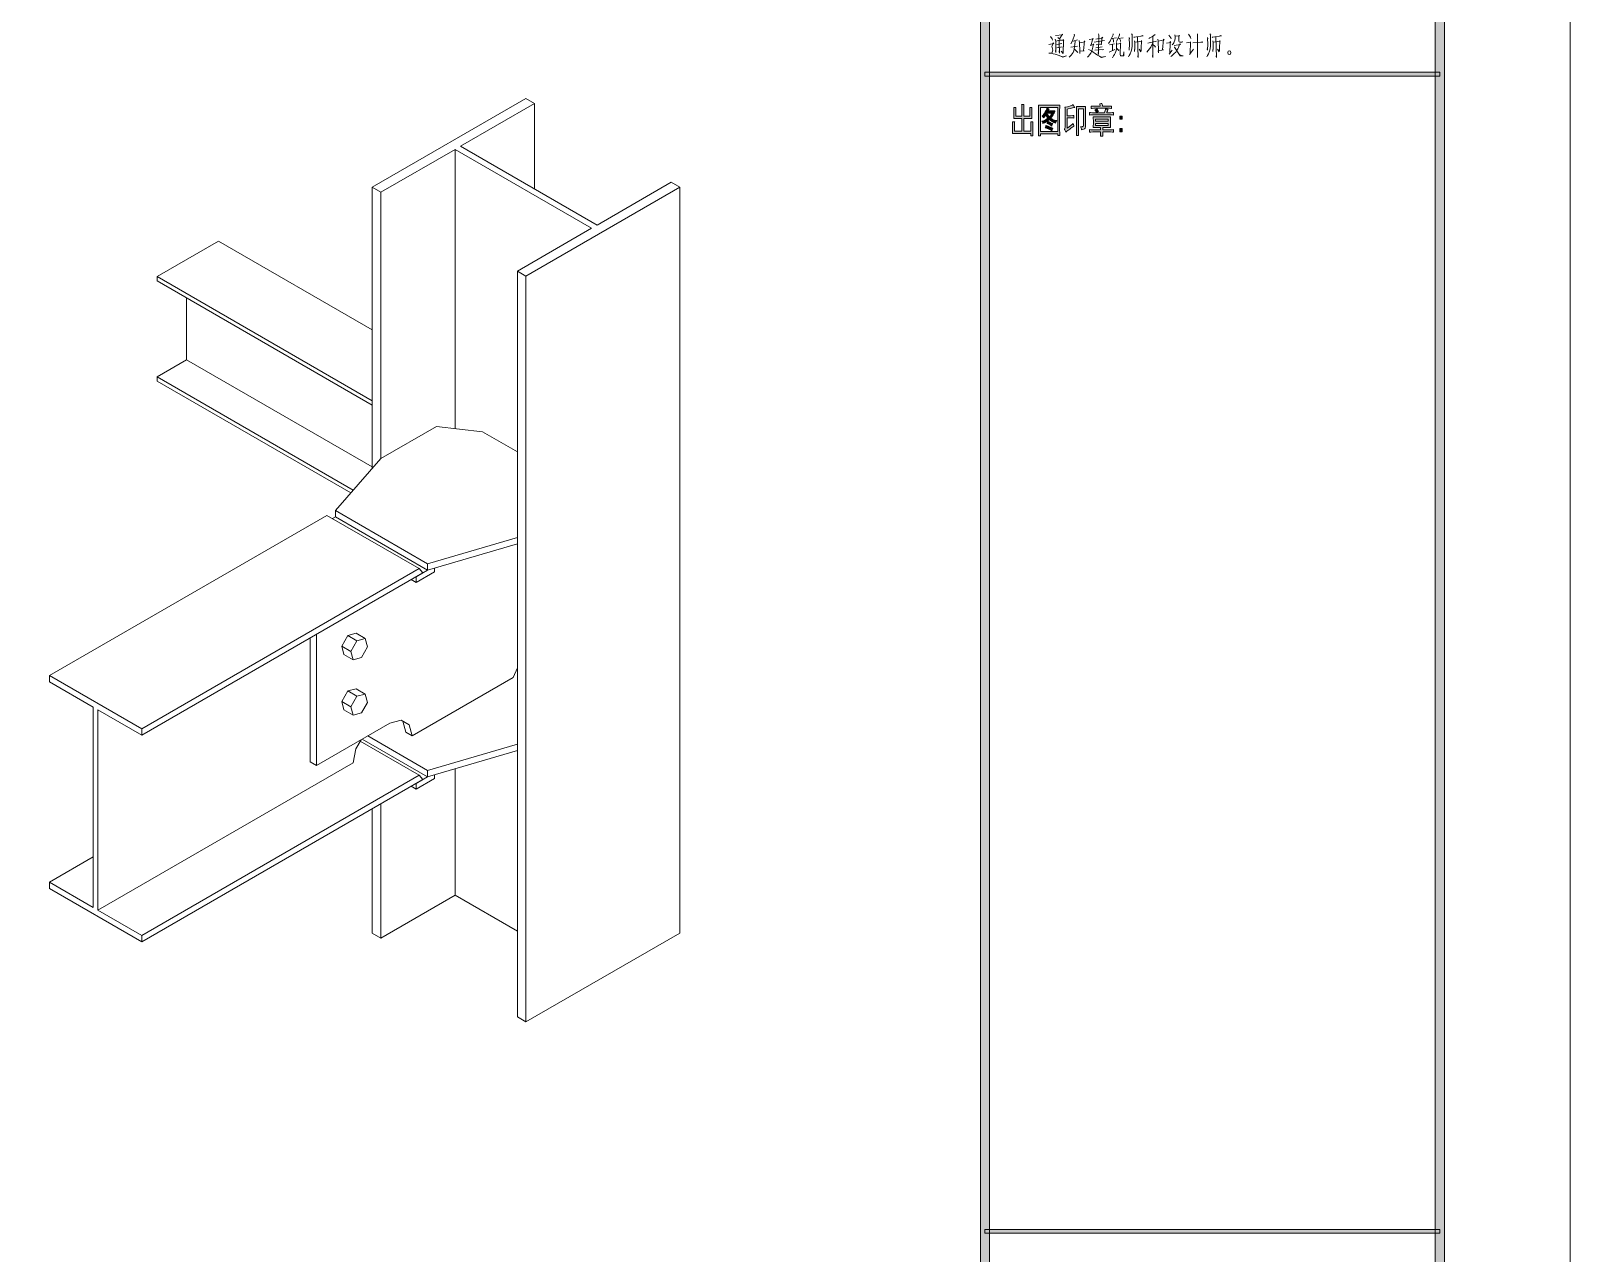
# Model space of a CAD drawing. Header units: millimetres. Extents: x 0 to 586, y 0 to 414.
# Drawn here: x 469.3 to 585.6, y 205 to 297.3 of the extents above; entities that cross this region are included whole.
import ezdxf

# ---------------------------------------------------------------- set-up
doc = ezdxf.new("R2010")
doc.units = ezdxf.units.MM

msp = doc.modelspace()

# ---------------------------------------------------------------- hatches: boundary and pattern name
h = msp.add_hatch(color=0)
h.dxf.hatch_style = 2
h.paths.add_polyline_path([(541.736139, 9.860139), (541.048222, 9.860139), (541.048222, 404.223361), (541.736139, 404.223361)])
h = msp.add_hatch(color=0)
h.dxf.hatch_style = 2
h.paths.add_polyline_path([(576.117861, 9.514417), (575.429944, 10.205861), (575.429944, 403.877639), (576.117861, 404.569083)])
h = msp.add_hatch(color=0)
h.dxf.hatch_style = 2
h.paths.add_polyline_path([(541.390417, 293.906222), (541.390417, 294.202556), (575.772139, 294.202556), (575.772139, 293.906222)])
h = msp.add_hatch(color=0)
h.dxf.hatch_style = 2
h.paths.add_polyline_path([(543.729333, 291.5285), (543.725806, 291.461472), (543.722278, 291.338), (543.722278, 291.281556), (543.722278, 290.868806), (544.177361, 290.868806), (544.177361, 291.475583), (544.177361, 291.549667), (544.173833, 291.694306), (544.170306, 291.764861), (544.332583, 291.764861), (544.329056, 291.704889), (544.325528, 291.56025), (544.325528, 291.475583), (544.325528, 290.868806), (544.791194, 290.868806), (544.791194, 291.249806), (544.791194, 291.330944), (544.787667, 291.468528), (544.784139, 291.517917), (544.946417, 291.517917), (544.939361, 291.468528), (544.935833, 291.327417), (544.935833, 291.239222), (544.935833, 290.960528), (544.935833, 290.879389), (544.939361, 290.745333), (544.946417, 290.692417), (544.325528, 290.692417), (544.325528, 289.743444), (544.858222, 289.743444), (544.858222, 290.177361), (544.858222, 290.254972), (544.854694, 290.389028), (544.851167, 290.445472), (545.013444, 290.445472), (545.009917, 290.389028), (545.006389, 290.2585), (545.006389, 290.187944), (545.006389, 289.722278), (545.006389, 289.619972), (545.009917, 289.450639), (545.013444, 289.383611), (544.858222, 289.383611), (544.858222, 289.567056), (543.482389, 289.567056), (543.485917, 289.630556), (543.489444, 289.778722), (543.489444, 289.866917), (543.489444, 290.177361), (543.489444, 290.265556), (543.485917, 290.403139), (543.482389, 290.456056), (543.644667, 290.456056), (543.641139, 290.403139), (543.637611, 290.265556), (543.637611, 290.177361), (543.637611, 289.743444), (544.177361, 289.743444), (544.177361, 290.692417), (543.567056, 290.692417), (543.570583, 290.745333), (543.574111, 290.872333), (543.574111, 290.949944), (543.574111, 291.270972), (543.574111, 291.338), (543.570583, 291.468528), (543.567056, 291.5285)])
h = msp.add_hatch(color=0)
h.paths.add_polyline_path([(547.048972, 291.704889), (547.045444, 291.574361), (547.041917, 291.292139), (547.041917, 291.136917), (547.041917, 290.032722), (547.041917, 289.873972), (547.045444, 289.556472), (547.048972, 289.404778), (546.89375, 289.404778), (546.89375, 289.538833), (545.602583, 289.538833), (545.602583, 289.383611), (545.447361, 289.383611), (545.450889, 289.542361), (545.454417, 289.873972), (545.454417, 290.043306), (545.454417, 291.136917), (545.454417, 291.285083), (545.450889, 291.570833), (545.447361, 291.704889)])
h.paths.add_polyline_path([(546.89375, 289.711694), (546.89375, 291.539083), (545.602583, 291.539083), (545.602583, 289.711694)])
h = msp.add_hatch(color=0)
h.paths.add_polyline_path([(546.251694, 291.405028), (546.230528, 291.373278), (546.188194, 291.30625), (546.167028, 291.270972), (546.685611, 291.270972), (546.6715, 291.225111), (546.618583, 291.112222), (546.586833, 291.045194), (546.551556, 290.978167), (546.442194, 290.815889), (546.368111, 290.724167), (546.484528, 290.646556), (546.713833, 290.554833), (546.826722, 290.537194), (546.7985, 290.491333), (546.752639, 290.392556), (546.731472, 290.343167), (546.590361, 290.399611), (546.350472, 290.537194), (546.251694, 290.621861), (546.138806, 290.523083), (545.898917, 290.378444), (545.771917, 290.332583), (545.761333, 290.378444), (545.719, 290.466639), (545.68725, 290.508972), (545.810722, 290.533667), (546.040028, 290.643028), (546.145861, 290.724167), (546.089417, 290.791194), (546.011806, 290.904083), (545.990639, 290.949944), (545.955361, 290.900556), (545.881278, 290.794722), (545.842472, 290.745333), (545.81425, 290.784139), (545.757806, 290.847639), (545.726056, 290.868806), (545.793083, 290.939361), (545.905972, 291.101639), (545.951833, 291.193361), (545.997694, 291.285083), (546.064722, 291.436778), (546.082361, 291.49675), (546.121167, 291.472056), (546.205833, 291.426194)])
h.paths.add_polyline_path([(546.06825, 291.073417), (546.124694, 290.98875), (546.227, 290.86175), (546.269333, 290.826472), (546.318722, 290.879389), (546.410444, 291.016972), (546.452778, 291.105167), (546.082361, 291.105167)])
h = msp.add_hatch(color=0)
h.dxf.hatch_style = 2
h.paths.add_polyline_path([(548.124944, 290.103278), (548.047333, 290.057417), (547.895639, 289.958639), (547.818028, 289.902194), (547.743944, 289.849278), (547.588722, 289.732861), (547.507583, 289.672889), (547.479361, 289.729333), (547.426444, 289.831639), (547.398222, 289.8775), (547.415861, 289.895139), (547.444083, 289.965694), (547.451139, 290.022139), (547.451139, 291.105167), (547.451139, 291.256861), (547.447611, 291.482639), (547.444083, 291.56025), (547.486417, 291.56025), (547.634583, 291.588472), (547.740417, 291.616694), (547.849778, 291.644917), (548.005, 291.715472), (548.054389, 291.754278), (548.082611, 291.697833), (548.146111, 291.592), (548.177861, 291.539083), (548.128472, 291.524972), (548.005, 291.493222), (547.927389, 291.475583), (547.853306, 291.461472), (547.691028, 291.429722), (547.606361, 291.415611), (547.606361, 290.911139), (547.793333, 290.911139), (547.867417, 290.911139), (548.029694, 290.914667), (548.117889, 290.921722), (548.117889, 290.73475), (548.03675, 290.738278), (547.874472, 290.745333), (547.793333, 290.745333), (547.606361, 290.745333), (547.606361, 289.979806), (547.775694, 290.096222), (548.008528, 290.265556), (548.072028, 290.322), (548.079083, 290.265556), (548.107306, 290.156194)])
h = msp.add_hatch(color=0)
h.dxf.hatch_style = 2
h.paths.add_polyline_path([(549.006889, 291.602583), (549.003361, 291.493222), (548.999833, 291.2745), (548.999833, 291.168667), (548.999833, 290.166778), (548.999833, 290.075056), (548.975139, 289.958639), (548.950444, 289.933944), (548.92575, 289.912778), (548.795222, 289.866917), (548.689389, 289.84575), (548.685861, 289.90925), (548.650583, 290.022139), (548.618833, 290.075056), (548.67175, 290.075056), (548.752889, 290.078583), (548.781111, 290.085639), (548.812861, 290.089167), (548.848139, 290.135028), (548.851667, 290.177361), (548.851667, 291.426194), (548.467139, 291.426194), (548.467139, 289.422417), (548.318972, 289.422417), (548.3225, 289.552944), (548.326028, 289.821056), (548.326028, 289.962167), (548.326028, 291.136917), (548.326028, 291.249806), (548.3225, 291.482639), (548.318972, 291.602583)])
h = msp.add_hatch(color=0)
h.dxf.hatch_style = 2
h.paths.add_polyline_path([(550.809583, 291.136917), (550.887194, 291.136917), (551.038889, 291.140444), (551.112972, 291.1475), (551.112972, 290.960528), (551.038889, 290.967583), (550.887194, 290.971111), (550.809583, 290.971111), (549.596028, 290.971111), (549.521944, 290.971111), (549.373778, 290.967583), (549.299694, 290.960528), (549.299694, 291.1475), (549.377306, 291.140444), (549.525472, 291.136917), (549.596028, 291.136917), (550.432111, 291.136917), (550.460333, 291.235694), (550.495611, 291.380333), (550.499139, 291.426194), (550.541472, 291.415611), (550.647306, 291.390917), (550.710806, 291.373278), (550.693167, 291.348583), (550.661417, 291.288611), (550.647306, 291.256861), (550.633194, 291.221583), (550.6085, 291.161611), (550.601444, 291.136917)])
h = msp.add_hatch(color=0)
h.dxf.hatch_style = 2
h.paths.add_polyline_path([(550.238083, 291.838944), (550.255722, 291.7825), (550.283944, 291.676667), (550.291, 291.630806), (550.749611, 291.630806), (550.802528, 291.630806), (550.915417, 291.637861), (550.971861, 291.641389), (550.971861, 291.457944), (550.915417, 291.461472), (550.806056, 291.468528), (550.756667, 291.468528), (549.694806, 291.468528), (549.627778, 291.468528), (549.493722, 291.461472), (549.43375, 291.457944), (549.43375, 291.641389), (549.511361, 291.637861), (549.638361, 291.630806), (549.68775, 291.630806), (550.107556, 291.630806), (550.107556, 291.659028), (550.086389, 291.743694), (550.06875, 291.807194), (550.1005, 291.817778), (550.188694, 291.831889)])
h = msp.add_hatch(color=0)
h.dxf.hatch_style = 2
h.paths.add_polyline_path([(549.712444, 291.362694), (549.747722, 291.380333), (549.828861, 291.408556), (549.874722, 291.426194), (549.895889, 291.373278), (549.948806, 291.270972), (549.9735, 291.218056), (549.927639, 291.203944), (549.8465, 291.172194), (549.811222, 291.158083), (549.786528, 291.214528), (549.733611, 291.316833)])
h = msp.add_hatch(color=0)
h.dxf.hatch_style = 2
h.paths.add_polyline_path([(546.011806, 290.177361), (546.184667, 290.110333), (546.438667, 289.997444), (546.523333, 289.951583), (546.505694, 289.90925), (546.466889, 289.821056), (546.445722, 289.775194), (546.286972, 289.863389), (546.043556, 289.976278), (545.958889, 290.000972), (545.973, 290.043306), (546.001222, 290.1315)])
h = msp.add_hatch(color=0)
h.dxf.hatch_style = 2
h.paths.add_polyline_path([(546.159972, 290.498389), (546.2905, 290.424306), (546.470417, 290.332583), (546.516278, 290.311417), (546.495111, 290.269083), (546.459833, 290.177361), (546.445722, 290.124444), (546.315194, 290.209111), (546.135278, 290.311417), (546.089417, 290.332583), (546.110583, 290.367861), (546.145861, 290.449)])
h = msp.add_hatch(color=0)
h.paths.add_polyline_path([(550.887194, 290.815889), (550.883667, 290.710056), (550.880139, 290.501917), (550.880139, 290.403139), (550.880139, 290.311417), (550.883667, 290.113861), (550.887194, 290.011556), (550.308639, 290.011556), (550.308639, 289.84575), (550.802528, 289.84575), (550.876611, 289.84575), (551.035361, 289.852806), (551.120028, 289.856333), (551.120028, 289.672889), (551.038889, 289.676417), (550.880139, 289.683472), (550.802528, 289.683472), (550.308639, 289.683472), (550.308639, 289.605861), (550.312167, 289.450639), (550.315694, 289.373028), (550.128722, 289.373028), (550.13225, 289.450639), (550.135778, 289.605861), (550.135778, 289.683472), (549.610139, 289.683472), (549.550167, 289.683472), (549.394944, 289.676417), (549.299694, 289.672889), (549.299694, 289.856333), (549.391417, 289.852806), (549.539583, 289.84575), (549.603083, 289.84575), (550.135778, 289.84575), (550.135778, 290.011556), (549.578389, 290.011556), (549.581917, 290.113861), (549.588972, 290.314944), (549.588972, 290.413722), (549.588972, 290.5125), (549.581917, 290.713583), (549.578389, 290.815889)])
h.paths.add_polyline_path([(550.717861, 290.487806), (550.717861, 290.650083), (549.75125, 290.650083), (549.75125, 290.487806)])
h.paths.add_polyline_path([(550.717861, 290.177361), (550.717861, 290.332583), (549.75125, 290.332583), (549.75125, 290.177361)])
h = msp.add_hatch(color=0)
h.dxf.hatch_style = 2
h.paths.add_polyline_path([(551.762083, 290.650083), (551.582167, 290.650083), (551.582167, 290.879389), (551.762083, 290.879389)])
h = msp.add_hatch(color=0)
h.dxf.hatch_style = 2
h.paths.add_polyline_path([(551.762083, 289.701111), (551.582167, 289.701111), (551.582167, 289.930417), (551.762083, 289.930417)])
h = msp.add_hatch(color=0)
h.dxf.hatch_style = 2
h.paths.add_polyline_path([(541.390417, 206.466722), (541.390417, 206.763056), (575.772139, 206.763056), (575.772139, 206.466722)])

# ---------------------------------------------------------------- linework, layer by layer
at = {"color": 0, "lineweight": 0}
for points in [[(0, 0), (585.632278, 0), (585.632278, 414.0835), (0, 414.0835)], [(541.736139, 9.860139), (541.048222, 9.860139), (541.048222, 404.223361), (541.736139, 404.223361)], [(576.117861, 9.514417), (575.429944, 10.205861), (575.429944, 403.877639), (576.117861, 404.569083)], [(559.985333, 295.677167), (559.953583, 295.779472), (559.868917, 295.821806), (559.787778, 295.779472), (559.7525, 295.677167), (559.787778, 295.571333), (559.868917, 295.529), (559.953583, 295.571333)], [(541.390417, 293.906222), (541.390417, 294.202556), (575.772139, 294.202556), (575.772139, 293.906222)], [(543.729333, 291.5285), (543.725806, 291.461472), (543.722278, 291.338), (543.722278, 291.281556), (543.722278, 290.868806), (544.177361, 290.868806), (544.177361, 291.475583), (544.177361, 291.549667), (544.173833, 291.694306), (544.170306, 291.764861), (544.332583, 291.764861), (544.329056, 291.704889), (544.325528, 291.56025), (544.325528, 291.475583), (544.325528, 290.868806), (544.791194, 290.868806), (544.791194, 291.249806), (544.791194, 291.330944), (544.787667, 291.468528), (544.784139, 291.517917), (544.946417, 291.517917), (544.939361, 291.468528), (544.935833, 291.327417), (544.935833, 291.239222), (544.935833, 290.960528), (544.935833, 290.879389), (544.939361, 290.745333), (544.946417, 290.692417), (544.325528, 290.692417), (544.325528, 289.743444), (544.858222, 289.743444), (544.858222, 290.177361), (544.858222, 290.254972), (544.854694, 290.389028), (544.851167, 290.445472), (545.013444, 290.445472), (545.009917, 290.389028), (545.006389, 290.2585), (545.006389, 290.187944), (545.006389, 289.722278), (545.006389, 289.619972), (545.009917, 289.450639), (545.013444, 289.383611), (544.858222, 289.383611), (544.858222, 289.567056), (543.482389, 289.567056), (543.485917, 289.630556), (543.489444, 289.778722), (543.489444, 289.866917), (543.489444, 290.177361), (543.489444, 290.265556), (543.485917, 290.403139), (543.482389, 290.456056), (543.644667, 290.456056), (543.641139, 290.403139), (543.637611, 290.265556), (543.637611, 290.177361), (543.637611, 289.743444), (544.177361, 289.743444), (544.177361, 290.692417), (543.567056, 290.692417), (543.570583, 290.745333), (543.574111, 290.872333), (543.574111, 290.949944), (543.574111, 291.270972), (543.574111, 291.338), (543.570583, 291.468528), (543.567056, 291.5285)], [(547.048972, 291.704889), (547.045444, 291.574361), (547.041917, 291.292139), (547.041917, 291.136917), (547.041917, 290.032722), (547.041917, 289.873972), (547.045444, 289.556472), (547.048972, 289.404778), (546.89375, 289.404778), (546.89375, 289.538833), (545.602583, 289.538833), (545.602583, 289.383611), (545.447361, 289.383611), (545.450889, 289.542361), (545.454417, 289.873972), (545.454417, 290.043306), (545.454417, 291.136917), (545.454417, 291.285083), (545.450889, 291.570833), (545.447361, 291.704889)], [(546.89375, 289.711694), (546.89375, 291.539083), (545.602583, 291.539083), (545.602583, 289.711694)], [(546.251694, 291.405028), (546.230528, 291.373278), (546.188194, 291.30625), (546.167028, 291.270972), (546.685611, 291.270972), (546.6715, 291.225111), (546.618583, 291.112222), (546.586833, 291.045194), (546.551556, 290.978167), (546.442194, 290.815889), (546.368111, 290.724167), (546.484528, 290.646556), (546.713833, 290.554833), (546.826722, 290.537194), (546.7985, 290.491333), (546.752639, 290.392556), (546.731472, 290.343167), (546.590361, 290.399611), (546.350472, 290.537194), (546.251694, 290.621861), (546.138806, 290.523083), (545.898917, 290.378444), (545.771917, 290.332583), (545.761333, 290.378444), (545.719, 290.466639), (545.68725, 290.508972), (545.810722, 290.533667), (546.040028, 290.643028), (546.145861, 290.724167), (546.089417, 290.791194), (546.011806, 290.904083), (545.990639, 290.949944), (545.955361, 290.900556), (545.881278, 290.794722), (545.842472, 290.745333), (545.81425, 290.784139), (545.757806, 290.847639), (545.726056, 290.868806), (545.793083, 290.939361), (545.905972, 291.101639), (545.951833, 291.193361), (545.997694, 291.285083), (546.064722, 291.436778), (546.082361, 291.49675), (546.121167, 291.472056), (546.205833, 291.426194)], [(546.06825, 291.073417), (546.124694, 290.98875), (546.227, 290.86175), (546.269333, 290.826472), (546.318722, 290.879389), (546.410444, 291.016972), (546.452778, 291.105167), (546.082361, 291.105167)], [(548.124944, 290.103278), (548.047333, 290.057417), (547.895639, 289.958639), (547.818028, 289.902194), (547.743944, 289.849278), (547.588722, 289.732861), (547.507583, 289.672889), (547.479361, 289.729333), (547.426444, 289.831639), (547.398222, 289.8775), (547.415861, 289.895139), (547.444083, 289.965694), (547.451139, 290.022139), (547.451139, 291.105167), (547.451139, 291.256861), (547.447611, 291.482639), (547.444083, 291.56025), (547.486417, 291.56025), (547.634583, 291.588472), (547.740417, 291.616694), (547.849778, 291.644917), (548.005, 291.715472), (548.054389, 291.754278), (548.082611, 291.697833), (548.146111, 291.592), (548.177861, 291.539083), (548.128472, 291.524972), (548.005, 291.493222), (547.927389, 291.475583), (547.853306, 291.461472), (547.691028, 291.429722), (547.606361, 291.415611), (547.606361, 290.911139), (547.793333, 290.911139), (547.867417, 290.911139), (548.029694, 290.914667), (548.117889, 290.921722), (548.117889, 290.73475), (548.03675, 290.738278), (547.874472, 290.745333), (547.793333, 290.745333), (547.606361, 290.745333), (547.606361, 289.979806), (547.775694, 290.096222), (548.008528, 290.265556), (548.072028, 290.322), (548.079083, 290.265556), (548.107306, 290.156194)], [(549.006889, 291.602583), (549.003361, 291.493222), (548.999833, 291.2745), (548.999833, 291.168667), (548.999833, 290.166778), (548.999833, 290.075056), (548.975139, 289.958639), (548.950444, 289.933944), (548.92575, 289.912778), (548.795222, 289.866917), (548.689389, 289.84575), (548.685861, 289.90925), (548.650583, 290.022139), (548.618833, 290.075056), (548.67175, 290.075056), (548.752889, 290.078583), (548.781111, 290.085639), (548.812861, 290.089167), (548.848139, 290.135028), (548.851667, 290.177361), (548.851667, 291.426194), (548.467139, 291.426194), (548.467139, 289.422417), (548.318972, 289.422417), (548.3225, 289.552944), (548.326028, 289.821056), (548.326028, 289.962167), (548.326028, 291.136917), (548.326028, 291.249806), (548.3225, 291.482639), (548.318972, 291.602583)], [(550.809583, 291.136917), (550.887194, 291.136917), (551.038889, 291.140444), (551.112972, 291.1475), (551.112972, 290.960528), (551.038889, 290.967583), (550.887194, 290.971111), (550.809583, 290.971111), (549.596028, 290.971111), (549.521944, 290.971111), (549.373778, 290.967583), (549.299694, 290.960528), (549.299694, 291.1475), (549.377306, 291.140444), (549.525472, 291.136917), (549.596028, 291.136917), (550.432111, 291.136917), (550.460333, 291.235694), (550.495611, 291.380333), (550.499139, 291.426194), (550.541472, 291.415611), (550.647306, 291.390917), (550.710806, 291.373278), (550.693167, 291.348583), (550.661417, 291.288611), (550.647306, 291.256861), (550.633194, 291.221583), (550.6085, 291.161611), (550.601444, 291.136917)], [(550.238083, 291.838944), (550.255722, 291.7825), (550.283944, 291.676667), (550.291, 291.630806), (550.749611, 291.630806), (550.802528, 291.630806), (550.915417, 291.637861), (550.971861, 291.641389), (550.971861, 291.457944), (550.915417, 291.461472), (550.806056, 291.468528), (550.756667, 291.468528), (549.694806, 291.468528), (549.627778, 291.468528), (549.493722, 291.461472), (549.43375, 291.457944), (549.43375, 291.641389), (549.511361, 291.637861), (549.638361, 291.630806), (549.68775, 291.630806), (550.107556, 291.630806), (550.107556, 291.659028), (550.086389, 291.743694), (550.06875, 291.807194), (550.1005, 291.817778), (550.188694, 291.831889)], [(549.712444, 291.362694), (549.747722, 291.380333), (549.828861, 291.408556), (549.874722, 291.426194), (549.895889, 291.373278), (549.948806, 291.270972), (549.9735, 291.218056), (549.927639, 291.203944), (549.8465, 291.172194), (549.811222, 291.158083), (549.786528, 291.214528), (549.733611, 291.316833)], [(546.011806, 290.177361), (546.184667, 290.110333), (546.438667, 289.997444), (546.523333, 289.951583), (546.505694, 289.90925), (546.466889, 289.821056), (546.445722, 289.775194), (546.286972, 289.863389), (546.043556, 289.976278), (545.958889, 290.000972), (545.973, 290.043306), (546.001222, 290.1315)], [(546.159972, 290.498389), (546.2905, 290.424306), (546.470417, 290.332583), (546.516278, 290.311417), (546.495111, 290.269083), (546.459833, 290.177361), (546.445722, 290.124444), (546.315194, 290.209111), (546.135278, 290.311417), (546.089417, 290.332583), (546.110583, 290.367861), (546.145861, 290.449)], [(550.887194, 290.815889), (550.883667, 290.710056), (550.880139, 290.501917), (550.880139, 290.403139), (550.880139, 290.311417), (550.883667, 290.113861), (550.887194, 290.011556), (550.308639, 290.011556), (550.308639, 289.84575), (550.802528, 289.84575), (550.876611, 289.84575), (551.035361, 289.852806), (551.120028, 289.856333), (551.120028, 289.672889), (551.038889, 289.676417), (550.880139, 289.683472), (550.802528, 289.683472), (550.308639, 289.683472), (550.308639, 289.605861), (550.312167, 289.450639), (550.315694, 289.373028), (550.128722, 289.373028), (550.13225, 289.450639), (550.135778, 289.605861), (550.135778, 289.683472), (549.610139, 289.683472), (549.550167, 289.683472), (549.394944, 289.676417), (549.299694, 289.672889), (549.299694, 289.856333), (549.391417, 289.852806), (549.539583, 289.84575), (549.603083, 289.84575), (550.135778, 289.84575), (550.135778, 290.011556), (549.578389, 290.011556), (549.581917, 290.113861), (549.588972, 290.314944), (549.588972, 290.413722), (549.588972, 290.5125), (549.581917, 290.713583), (549.578389, 290.815889)], [(550.717861, 290.487806), (550.717861, 290.650083), (549.75125, 290.650083), (549.75125, 290.487806)], [(550.717861, 290.177361), (550.717861, 290.332583), (549.75125, 290.332583), (549.75125, 290.177361)], [(551.762083, 290.650083), (551.582167, 290.650083), (551.582167, 290.879389), (551.762083, 290.879389)], [(551.762083, 289.701111), (551.582167, 289.701111), (551.582167, 289.930417), (551.762083, 289.930417)], [(541.390417, 206.466722), (541.390417, 206.763056), (575.772139, 206.763056), (575.772139, 206.466722)]]:
    msp.add_lwpolyline(points, close=True, dxfattribs=at)
for points in [[(546.339889, 296.897778), (546.466889, 296.724917), (546.502167, 296.622611)], [(546.724417, 296.95775), (547.260639, 297.031833), (547.250056, 297.060056), (547.038389, 296.710806), (546.900806, 296.827222), (547.048972, 296.696694), (547.073667, 296.636722)], [(548.146111, 297.074167), (548.156694, 296.985972), (548.146111, 296.929528), (547.994417, 296.520306), (547.888583, 296.329806)], [(549.275, 296.679056), (549.5925, 296.724917), (549.543111, 296.753139), (549.521944, 296.636722), (549.394944, 296.199278), (549.37025, 296.2275), (549.627778, 296.301583), (549.603083, 296.329806), (549.557222, 296.096972), (549.511361, 295.892361), (549.451389, 295.761833), (549.394944, 295.645417), (549.299694, 295.500778), (549.218556, 295.398472), (549.158583, 295.342028)], [(549.765361, 296.696694), (550.301583, 296.781361), (550.255722, 296.841333), (550.185167, 296.301583), (550.220444, 296.315694), (549.800639, 296.25925)], [(549.987611, 297.102389), (549.998194, 297.000083), (549.987611, 295.529), (549.962917, 295.631306), (549.987611, 295.761833)], [(551.08475, 297.088278), (551.08475, 297.014194), (550.918944, 296.664944), (550.848389, 296.534417), (550.781361, 296.446222), (550.731972, 296.375667)], [(550.964806, 296.739028), (551.33875, 296.781361)], [(551.060056, 296.739028), (551.105917, 296.594389), (551.1165, 296.548528), (551.1165, 296.460333)], [(551.571583, 297.088278), (551.561, 297.014194), (551.479861, 296.813111), (551.384611, 296.636722), (551.328167, 296.520306)], [(551.455167, 296.739028), (551.853806, 296.781361)], [(551.571583, 296.739028), (551.642139, 296.580278), (551.652722, 296.506194)], [(552.48175, 297.102389), (552.538194, 297.000083), (552.527611, 297.031833), (552.527611, 296.724917), (552.527611, 296.710806), (552.527611, 296.403889), (552.517028, 296.199278), (552.492333, 295.966444), (552.446472, 295.775944), (552.375917, 295.588972), (552.305361, 295.458444), (552.248917, 295.356139)], [(552.294778, 296.827222), (552.319472, 296.753139), (552.305361, 296.724917), (552.319472, 296.343917), (552.294778, 295.850028), (552.284194, 295.938222), (552.305361, 296.026417)], [(552.644028, 296.827222), (552.668722, 296.841333), (553.342528, 296.943639), (553.296667, 296.95775), (553.215528, 296.929528)], [(552.936833, 296.869556), (552.972111, 295.296167), (552.947417, 295.37025), (552.958, 295.440806)], [(554.263278, 297.045944), (554.065722, 296.897778), (553.868167, 296.795472), (553.787028, 296.753139)], [(554.079833, 296.897778), (554.090417, 295.296167), (554.065722, 295.398472), (554.079833, 295.543111)], [(555.300444, 297.000083), (555.441556, 296.795472), (555.46625, 296.710806)], [(555.755528, 297.031833), (555.769639, 296.897778), (555.769639, 296.753139), (555.744944, 296.622611), (555.709667, 296.492083), (555.663806, 296.403889), (555.617944, 296.329806), (555.557972, 296.25925)], [(555.780222, 296.915417), (556.094194, 296.943639), (556.0695, 296.985972), (556.03775, 296.869556), (556.03775, 296.76725), (556.03775, 296.679056), (556.03775, 296.580278), (556.048333, 296.534417), (556.0695, 296.492083), (556.118889, 296.477972), (556.175333, 296.460333), (556.256472, 296.460333), (556.302333, 296.477972), (556.337611, 296.506194)], [(556.792694, 297.060056), (556.887944, 296.915417), (556.933806, 296.841333), (556.954972, 296.753139)], [(557.459444, 297.102389), (557.470028, 297.000083), (557.470028, 295.296167), (557.459444, 295.412583), (557.470028, 295.557222)], [(558.401361, 297.102389), (558.461333, 297.000083), (558.447222, 297.031833), (558.447222, 296.724917), (558.447222, 296.710806), (558.447222, 296.403889), (558.436639, 296.199278), (558.411944, 295.966444), (558.366083, 295.775944), (558.295528, 295.588972), (558.2285, 295.458444), (558.168528, 295.356139)], [(558.214389, 296.827222), (558.239083, 296.753139), (558.2285, 296.724917), (558.239083, 296.343917), (558.214389, 295.850028), (558.203806, 295.938222), (558.2285, 296.026417)], [(558.563639, 296.827222), (558.588333, 296.841333), (559.265667, 296.943639), (559.216278, 296.95775), (559.135139, 296.929528)], [(558.856444, 296.869556), (558.891722, 295.296167), (558.867028, 295.37025), (558.881139, 295.440806)], [(546.212889, 295.631306), (546.304611, 295.645417), (546.410444, 295.631306), (546.562139, 295.588972), (546.713833, 295.557222), (546.932556, 295.472556), (547.133639, 295.398472), (547.285333, 295.324389), (547.553444, 295.426694), (547.285333, 295.356139), (547.154806, 295.384361)], [(546.223472, 296.287472), (546.597417, 296.375667), (546.562139, 296.403889), (546.526861, 296.315694), (546.466889, 296.185167), (546.456306, 296.128722), (546.466889, 296.054639), (546.502167, 295.966444), (546.516278, 295.864139), (546.481, 295.7195), (546.456306, 295.631306)], [(546.713833, 296.696694), (546.749111, 296.534417), (546.749111, 295.87825), (546.749111, 295.691278), (546.724417, 295.793583), (546.749111, 295.938222)], [(546.749111, 296.548528), (546.95725, 296.580278), (547.168917, 296.6085), (547.366472, 296.622611), (547.341778, 296.679056), (547.331194, 296.2275), (547.317083, 295.952333), (547.3065, 295.7195), (547.295917, 295.617194), (547.154806, 295.793583)], [(546.840833, 296.287472), (547.214778, 296.361556)], [(546.840833, 296.026417), (547.235944, 296.111083)], [(547.017222, 296.562639), (547.017222, 296.199278), (547.027806, 295.850028), (547.027806, 295.835917), (547.027806, 295.645417), (547.003111, 295.747722), (547.027806, 295.924111)], [(548.206083, 296.534417), (548.181389, 296.287472), (548.170806, 296.128722), (548.146111, 295.938222), (548.110833, 295.821806), (548.064972, 295.691278), (547.994417, 295.574861), (547.913278, 295.472556), (547.842722, 295.398472), (547.772167, 295.324389)], [(548.389528, 296.171056), (547.878, 296.082861)], [(548.019111, 296.562639), (548.064972, 296.548528), (548.389528, 296.636722)], [(548.146111, 295.952333), (548.3225, 295.775944), (548.403639, 295.677167)], [(548.520056, 296.594389), (548.541222, 296.403889), (548.565917, 295.775944), (548.565917, 295.617194), (548.555333, 295.775944), (548.890472, 295.821806), (548.844611, 295.821806), (548.915167, 296.562639), (548.939861, 296.492083), (548.555333, 296.418)], [(549.229139, 295.91), (549.345556, 295.850028), (549.440806, 295.807694), (549.578389, 295.7195), (549.7195, 295.617194), (549.906472, 295.486667), (550.058167, 295.398472), (550.079333, 295.384361), (550.209861, 295.296167), (550.499139, 295.37025), (550.488556, 295.37025), (550.220444, 295.324389), (550.093444, 295.37025)], [(549.659528, 296.477972), (550.432111, 296.580278)], [(549.708917, 295.850028), (550.361556, 295.91), (550.326278, 295.924111), (550.291, 295.892361)], [(549.765361, 296.040528), (550.245139, 296.111083)], [(550.791944, 295.705389), (551.222333, 295.91)], [(550.816639, 296.25925), (551.187056, 296.343917)], [(551.328167, 296.432111), (551.33875, 296.301583), (551.349333, 296.111083), (551.328167, 295.938222), (551.292889, 295.761833), (551.247028, 295.645417), (551.187056, 295.543111), (551.105917, 295.426694), (551.049472, 295.342028), (551.014194, 295.310278)], [(551.024778, 296.287472), (551.024778, 295.807694)], [(551.349333, 296.315694), (551.666833, 296.375667), (551.631556, 296.403889), (551.631556, 296.315694), (551.617444, 295.617194), (551.617444, 295.514889), (551.642139, 295.458444), (551.677417, 295.426694), (551.723278, 295.426694), (551.874972, 295.440806), (551.899667, 295.458444), (551.899667, 295.747722), (551.874972, 295.458444)], [(551.349333, 296.008778), (551.490444, 295.864139), (551.515139, 295.807694)], [(552.689889, 296.562639), (552.714583, 296.432111), (552.714583, 296.111083), (552.704, 295.761833), (552.704, 295.807694), (552.714583, 295.91)], [(552.725167, 296.460333), (553.261389, 296.548528), (553.240222, 296.580278), (553.226111, 296.506194), (553.204944, 296.054639), (553.190833, 295.835917), (553.18025, 295.747722), (553.05325, 295.938222), (553.18025, 295.793583)], [(554.079833, 296.418), (554.009278, 296.25925), (553.928139, 296.096972), (553.832889, 295.952333), (553.741167, 295.835917), (553.635333, 295.705389)], [(554.369111, 296.534417), (553.705889, 296.389778)], [(554.090417, 296.301583), (554.242111, 296.171056), (554.298556, 296.096972)], [(554.464361, 296.696694), (554.485528, 296.548528), (554.510222, 295.821806), (554.520806, 295.659528), (554.485528, 295.807694), (554.880639, 295.87825), (554.824194, 295.87825), (554.880639, 296.696694), (554.930028, 296.636722), (554.496111, 296.534417)], [(555.127583, 296.389778), (555.441556, 296.446222), (555.395694, 296.506194), (555.385111, 296.389778), (555.371, 295.617194), (555.314556, 295.557222), (555.557972, 295.864139)], [(555.709667, 296.213389), (556.16475, 296.287472), (556.129472, 296.329806), (556.083611, 296.213389), (556.023639, 296.06875), (555.967194, 295.952333), (555.907222, 295.850028), (555.8155, 295.7195), (555.709667, 295.603083), (555.603833, 295.500778), (555.522694, 295.426694), (555.452139, 295.384361)], [(555.699083, 296.082861), (555.72025, 296.082861), (556.154167, 295.440806), (556.372889, 295.426694), (556.154167, 295.472556), (556.094194, 295.529)], [(556.619833, 296.403889), (556.944389, 296.460333), (556.923222, 296.492083), (556.898528, 295.588972), (556.852667, 295.529), (557.166639, 295.938222)], [(557.096083, 296.403889), (557.854556, 296.477972), (557.808694, 296.492083), (557.713444, 296.460333)], [(558.613028, 296.562639), (558.634194, 296.432111), (558.634194, 296.111083), (558.623611, 295.761833), (558.623611, 295.807694), (558.634194, 295.91)], [(558.644778, 296.460333), (559.181, 296.548528), (559.159833, 296.580278), (559.14925, 296.506194), (559.124556, 296.054639), (559.113972, 295.835917), (559.099861, 295.747722), (558.972861, 295.938222), (559.099861, 295.793583)], [(506.705306, 292.209361), (495.088333, 285.499528)], [(507.357944, 291.835417), (506.705306, 292.209361)], [(501.755833, 288.600444), (507.357944, 291.835417)], [(507.357944, 291.835417), (507.357944, 285.365472)], [(512.074583, 282.642028), (501.755833, 288.600444)], [(495.737444, 285.125583), (501.339556, 288.360556)], [(501.339556, 267.267972), (501.339556, 288.360556)], [(501.339556, 288.360556), (511.654778, 282.402139)], [(495.088333, 285.499528), (495.088333, 264.258778)], [(495.737444, 285.125583), (495.088333, 285.499528)], [(495.737444, 264.999611), (495.737444, 285.125583)], [(506.705306, 278.793222), (518.325806, 285.499528)], [(512.074583, 282.642028), (517.673167, 285.877)], [(518.325806, 285.499528), (517.673167, 285.877)], [(518.325806, 285.499528), (518.325806, 229.150333)], [(506.056194, 279.167167), (511.654778, 282.402139)], [(483.467833, 281.432), (478.82175, 278.750889)], [(483.467833, 281.432), (495.088333, 274.725694)], [(495.088333, 269.359944), (478.82175, 278.750889)], [(478.82175, 278.750889), (478.82175, 278.426333)], [(478.82175, 278.426333), (495.088333, 269.035389)], [(506.056194, 279.167167), (506.056194, 222.817972)], [(506.705306, 278.793222), (506.056194, 279.167167)], [(506.705306, 222.444028), (506.705306, 278.793222)], [(481.051306, 277.138694), (481.051306, 272.471444)], [(481.051306, 272.471444), (478.82175, 271.183806)], [(495.088333, 264.368139), (481.051306, 272.471444)], [(493.649, 262.621889), (478.82175, 271.183806)], [(478.82175, 271.183806), (478.82175, 270.85925)], [(478.82175, 270.85925), (493.462028, 262.406694)], [(495.737444, 264.999611), (499.942556, 267.43025)], [(499.942556, 267.43025), (503.428, 267.028083)], [(503.428, 267.028083), (506.056194, 265.511139)], [(492.297861, 261.083778), (495.737444, 264.999611)], [(470.686694, 248.606028), (491.655806, 260.713361)], [(491.655806, 260.713361), (498.626694, 256.688167)], [(499.26875, 257.058583), (492.297861, 261.083778)], [(492.297861, 260.600472), (492.297861, 261.083778)], [(492.075611, 260.469944), (492.297861, 260.600472)], [(492.297861, 260.600472), (499.26875, 256.575278)], [(506.056194, 259.044722), (499.26875, 257.058583)], [(499.26875, 256.575278), (506.056194, 258.561417)], [(506.056194, 258.561417), (506.056194, 259.044722)], [(498.626694, 256.688167), (477.657583, 244.580833)], [(477.657583, 244.097528), (498.9195, 256.374194)], [(499.26875, 256.575278), (498.397389, 256.070806)], [(498.397389, 255.643944), (499.790861, 256.448278)], [(498.397389, 255.643944), (498.397389, 256.070806)], [(498.9195, 256.374194), (498.626694, 256.688167)], [(499.26875, 256.575278), (499.26875, 257.058583)], [(499.790861, 256.448278), (499.790861, 256.726972)], [(498.026972, 255.855611), (498.397389, 255.643944)], [(490.403444, 251.456472), (490.403444, 242.079639)], [(490.869111, 241.811528), (490.869111, 251.724583)], [(493.232722, 251.629333), (492.774111, 250.832056)], [(493.860667, 251.798667), (493.232722, 251.629333)], [(493.232722, 251.629333), (493.931222, 251.227167)], [(493.860667, 251.798667), (494.559167, 251.3965)], [(493.931222, 251.227167), (494.559167, 251.3965)], [(494.559167, 251.3965), (494.7285, 250.765028)], [(492.774111, 250.832056), (492.943444, 250.204111)], [(492.774111, 250.832056), (493.469083, 250.429889)], [(493.638417, 249.801944), (492.943444, 250.204111)], [(493.469083, 250.429889), (493.931222, 251.227167)], [(493.638417, 249.801944), (493.469083, 250.429889)], [(494.7285, 250.765028), (494.266361, 249.96775)], [(494.266361, 249.96775), (493.638417, 249.801944)], [(506.056194, 249.188111), (505.742222, 248.464917)], [(477.657583, 244.580833), (470.686694, 248.606028)], [(470.686694, 248.122722), (470.686694, 248.606028)], [(470.686694, 248.122722), (473.999278, 246.210667)], [(505.742222, 248.464917), (498.097528, 244.051667)], [(493.232722, 247.441861), (492.774111, 246.644583)], [(493.860667, 247.611194), (493.232722, 247.441861)], [(493.232722, 247.441861), (493.931222, 247.039694)], [(493.469083, 246.242417), (493.931222, 247.039694)], [(493.860667, 247.611194), (494.559167, 247.209028)], [(493.931222, 247.039694), (494.559167, 247.209028)], [(494.559167, 247.209028), (494.7285, 246.581083)], [(473.999278, 246.210667), (473.999278, 231.0765)], [(474.345, 230.875417), (474.345, 246.009583)], [(474.345, 246.009583), (477.657583, 244.097528)], [(492.774111, 246.644583), (492.943444, 246.016639)], [(492.774111, 246.644583), (493.469083, 246.242417)], [(493.638417, 245.614472), (492.943444, 246.016639)], [(493.638417, 245.614472), (493.469083, 246.242417)], [(494.266361, 245.783806), (493.638417, 245.614472)], [(494.7285, 246.581083), (494.266361, 245.783806)], [(477.657583, 244.097528), (477.657583, 244.580833)], [(496.421833, 245.018278), (490.869111, 241.811528)], [(497.257917, 245.240528), (496.421833, 245.018278)], [(497.87175, 244.88775), (497.257917, 245.240528)], [(497.406083, 245.155861), (497.631861, 244.319778)], [(498.097528, 244.051667), (497.87175, 244.88775)], [(494.248722, 243.758861), (493.853611, 243.078)], [(494.178167, 243.638917), (498.626694, 241.070694)], [(494.329861, 243.80825), (499.26875, 240.957806)], [(499.26875, 241.441111), (494.749667, 244.051667)], [(498.097528, 244.051667), (497.631861, 244.319778)], [(506.056194, 243.42725), (499.26875, 241.441111)], [(506.056194, 242.943944), (506.056194, 243.42725)], [(490.869111, 241.811528), (490.403444, 242.079639)], [(493.853611, 243.078), (493.634889, 242.012611)], [(499.26875, 240.957806), (506.056194, 242.943944)], [(493.634889, 242.012611), (474.345, 230.875417)], [(498.626694, 241.070694), (477.657583, 228.963361)], [(499.26875, 240.957806), (498.397389, 240.453333)], [(498.9195, 240.756722), (498.626694, 241.070694)], [(499.26875, 240.957806), (499.26875, 241.441111)], [(499.790861, 240.830806), (499.790861, 241.1095)], [(501.339556, 232.007833), (501.339556, 241.564583)], [(477.657583, 228.480056), (498.9195, 240.756722)], [(498.026972, 240.241667), (498.397389, 240.026472)], [(498.397389, 240.026472), (499.790861, 240.830806)], [(498.397389, 240.026472), (498.397389, 240.453333)], [(495.088333, 238.541278), (495.088333, 229.150333)], [(495.737444, 228.776389), (495.737444, 238.91875)], [(470.686694, 232.988556), (473.999278, 234.900611)], [(470.686694, 232.988556), (473.999278, 231.0765)], [(470.686694, 232.50525), (470.686694, 232.988556)], [(470.686694, 232.50525), (477.657583, 228.480056)], [(495.737444, 228.776389), (501.339556, 232.007833)], [(506.056194, 229.284389), (501.339556, 232.007833)], [(474.345, 230.875417), (477.657583, 228.963361)], [(477.657583, 228.480056), (477.657583, 228.963361)], [(495.737444, 228.776389), (495.088333, 229.150333)], [(518.325806, 229.150333), (506.705306, 222.444028)], [(506.705306, 222.444028), (506.056194, 222.817972)]]:
    msp.add_lwpolyline(points, dxfattribs=at)

doc.saveas('drawing.dxf')
